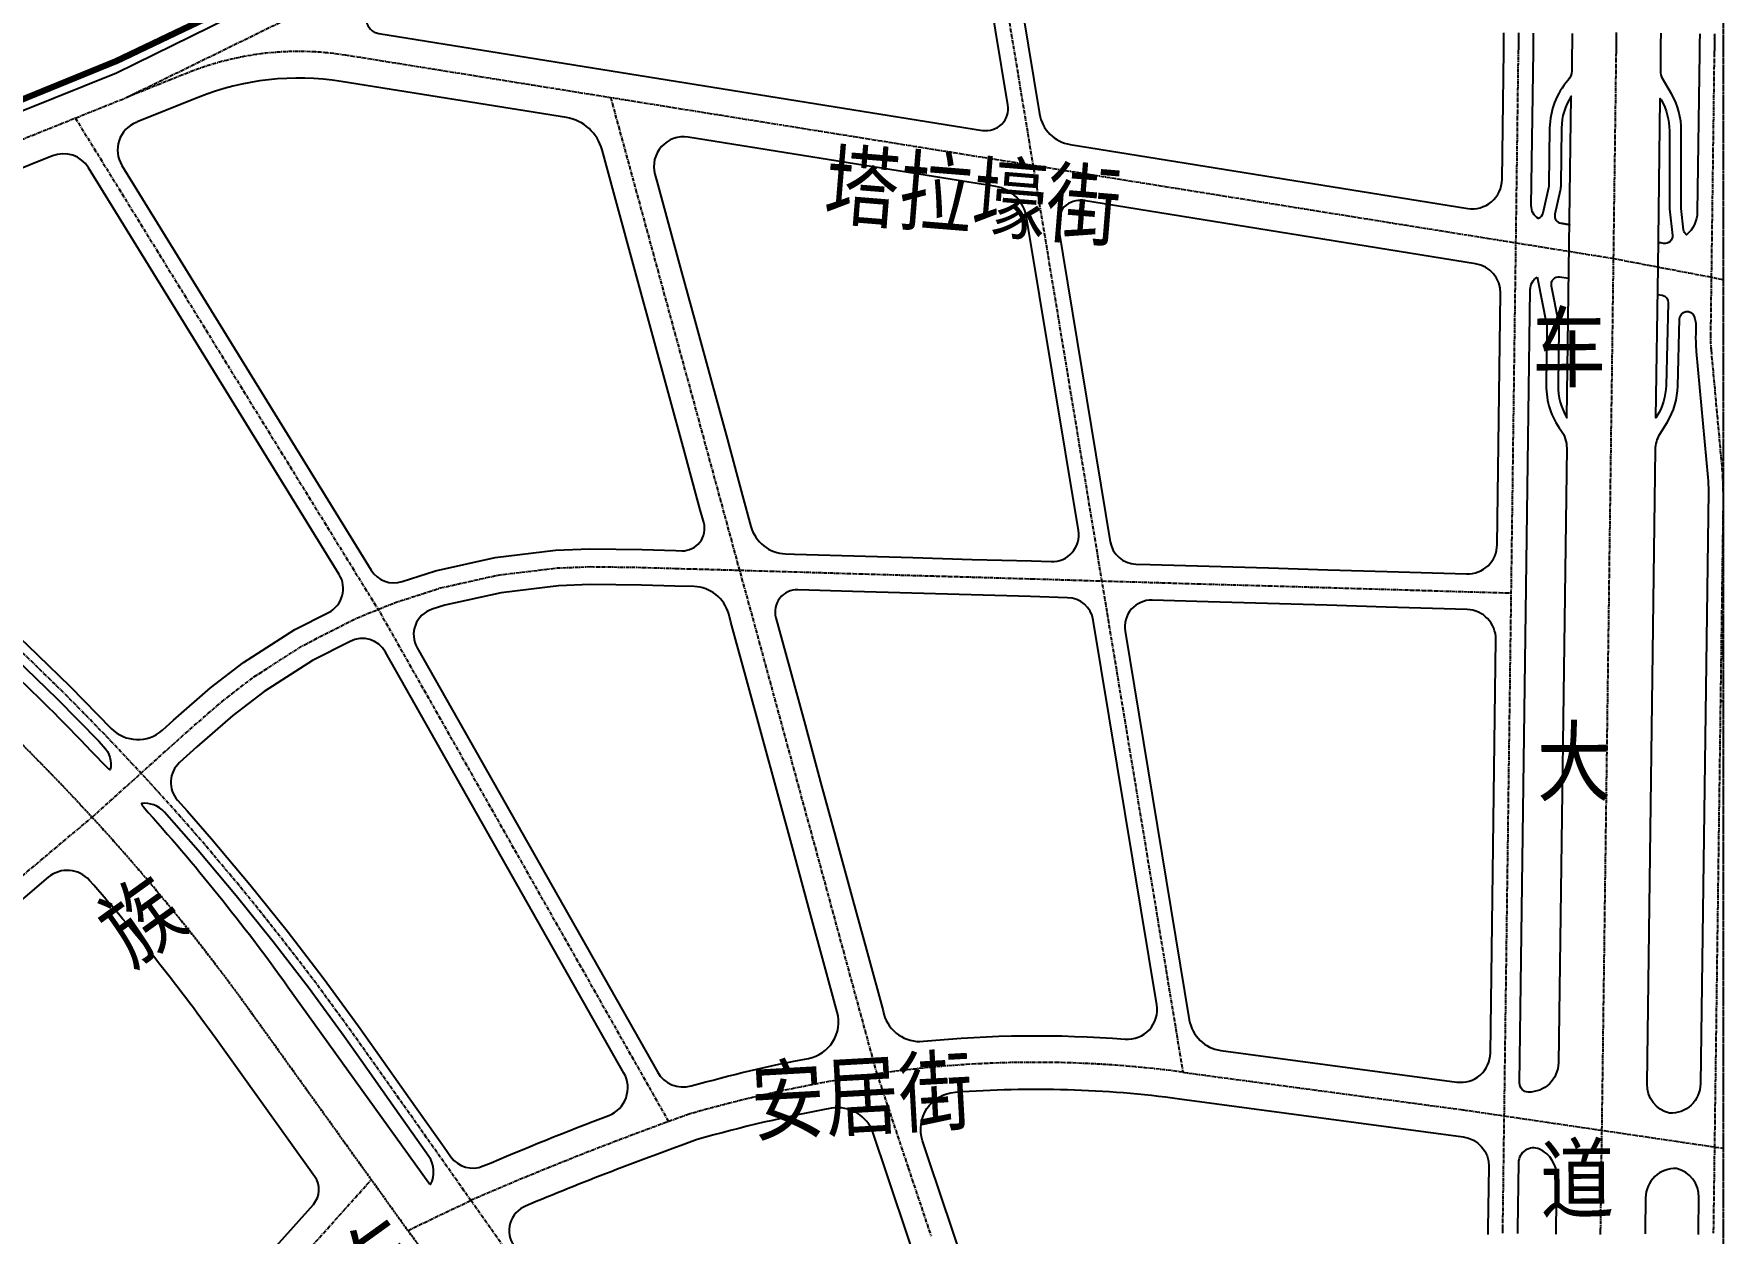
# Model space of a CAD drawing. Header units: millimetres. Extents: x 429861 to 37403537, y 4398138 to 8816131.
# Drawn here: x 448217 to 449356, y 4402737 to 4403546 of the extents above; entities that cross this region are included whole.
import ezdxf

# ---------------------------------------------------------------- set-up
doc = ezdxf.new("R2010")
doc.units = ezdxf.units.MM
doc.linetypes.add('CENTER', pattern=[2, 1.25, -0.25, 0.25, -0.25])
for name, color, linetype in [('中心线', 55, 'CENTER'), ('路名', 21, 'Continuous'), ('路网', 253, 'Continuous')]:
    doc.layers.add(name, color=color, linetype=linetype)
doc.layers.add('燃气管(PE)', color=5, linetype='Continuous', lineweight=100)
doc.styles.add('HZ', font='rs.shx', dxfattribs={"width": 0.8, "bigfont": 'hztxt.shx'})

msp = doc.modelspace()

# ---------------------------------------------------------------- linework, layer by layer
at = {"layer": '中心线'}
for p, q in [((449356.1, 4413303.4), (449356.1, 4399002.6)), ((448363.2, 4402886.2), (448468.7, 4402739.4))]:
    msp.add_line(p, q, dxfattribs=at)
at = {"layer": '中心线', "ltscale": 2}
for p, q in [((448279.6, 4403503.5), (448567.3, 4403644.6)), ((448858.3, 4403652.7), (448991.7, 4402845.9)), ((449218.2, 4403542.9), (449218.3, 4403543.8)), ((449218.2, 4403541.9), (449218.2, 4403542.9)), ((449218.2, 4403540.9), (449218.2, 4403541.9)), ((449218.3, 4403545.8), (449218.3, 4403546.8)), ((449218.3, 4403544.8), (449218.3, 4403545.8)), ((449218.3, 4403543.8), (449218.3, 4403544.8)), ((449284.2, 4403543), (449284.3, 4403544)), ((449284.2, 4403542), (449284.2, 4403543)), ((449284.2, 4403541), (449284.2, 4403542)), ((449284.3, 4403546), (449284.3, 4403547)), ((449284.3, 4403545), (449284.3, 4403546)), ((449284.3, 4403544), (449284.3, 4403545)), ((449350.3, 4403543.2), (449350.2, 4403542.2)), ((449350.2, 4403542.2), (449350.2, 4403541.2)), ((449350.3, 4403546.2), (449350.3, 4403545.2)), ((449350.3, 4403545.2), (449350.3, 4403544.2)), ((449350.3, 4403544.2), (449350.3, 4403543.2)), ((449282.3, 4403394.5), (448426.8, 4403531.8)), ((449207.5, 4402740.3), (449218.1, 4403534.9)), ((449218.1, 4403534.9), (449218.2, 4403535.9)), ((449218.2, 4403539.9), (449218.2, 4403540.9)), ((449218.2, 4403538.9), (449218.2, 4403539.9)), ((449218.2, 4403537.9), (449218.2, 4403538.9)), ((449218.2, 4403536.9), (449218.2, 4403537.9)), ((449218.2, 4403535.9), (449218.2, 4403536.9)), ((449273.5, 4402739.4), (449284.1, 4403534)), ((449284.1, 4403535), (449284.2, 4403536)), ((449284.1, 4403534), (449284.1, 4403535)), ((449284.2, 4403540), (449284.2, 4403541)), ((449284.2, 4403539), (449284.2, 4403540)), ((449284.2, 4403538), (449284.2, 4403539)), ((449284.2, 4403537), (449284.2, 4403538)), ((449284.2, 4403536), (449284.2, 4403537)), ((449350.1, 4403533.1), (449347.6, 4403343.3)), ((449350.2, 4403535.1), (449350.1, 4403534.1)), ((449350.1, 4403534.1), (449350.1, 4403533.1)), ((449350.2, 4403541.2), (449350.2, 4403540.2)), ((449350.2, 4403540.1), (449350.2, 4403539.1)), ((449350.2, 4403539.1), (449350.2, 4403538.1)), ((449350.2, 4403538.1), (449350.2, 4403537.1)), ((449350.2, 4403537.1), (449350.2, 4403536.1)), ((449350.2, 4403536.1), (449350.2, 4403535.1)), ((448320.7, 4403520), (448279.6, 4403503.5)), ((448122.5, 4403440.5), (448279.6, 4403503.5)), ((448611.8, 4403481.5), (448605.9, 4403503)), ((448244.5, 4403489.5), (448450.1, 4403155.9)), ((448622.3, 4403442.9), (448611.8, 4403481.5)), ((448638.1, 4403385), (448622.3, 4403442.9)), ((449347.7, 4403382), (449282.3, 4403394.5)), ((448648.6, 4403346.4), (448638.1, 4403385)), ((449356.1, 4403380.2), (449347.7, 4403382)), ((448659.2, 4403307.8), (448648.6, 4403346.4)), ((449348, 4403332.9), (449355.8, 4403248)), ((448669.7, 4403269.2), (448659.2, 4403307.8)), ((448680.2, 4403230.6), (448669.7, 4403269.2)), ((449356.2, 4403237.6), (449349.5, 4402738.4)), ((448690.7, 4403192), (448680.2, 4403230.6)), ((448701.3, 4403153.5), (448690.7, 4403192)), ((448490.7, 4403172.5), (448529.7, 4403181.2)), ((448529.7, 4403181.2), (448569.4, 4403186)), ((448569.4, 4403186), (448591.8, 4403186.9)), ((448591.8, 4403186.9), (448626.8, 4403186.4)), ((448626.8, 4403186.4), (448649.3, 4403185.7)), ((448649.3, 4403185.7), (448689.3, 4403184.6)), ((448689.3, 4403184.6), (448729.3, 4403183.4)), ((448729.3, 4403183.4), (448769.3, 4403182.2)), ((448769.3, 4403182.2), (448809.3, 4403181)), ((448809.3, 4403181), (448849.3, 4403179.9)), ((448849.3, 4403179.9), (448889.2, 4403178.7)), ((448889.2, 4403178.7), (448929.2, 4403177.5)), ((448929.2, 4403177.5), (448969.2, 4403176.3)), ((448459.8, 4403162.5), (448490.7, 4403172.5)), ((448969.2, 4403176.3), (449009.2, 4403175.1)), ((449009.2, 4403175.1), (449049.2, 4403174)), ((449049.2, 4403174), (449089.2, 4403172.8)), ((449089.2, 4403172.8), (449129.1, 4403171.6)), ((449129.1, 4403171.6), (449213.2, 4403169.1)), ((448434.3, 4403152.2), (448459.8, 4403162.5)), ((448450.1, 4403155.9), (448644.7, 4402812.7)), ((448398.6, 4403134), (448434.3, 4403152.2)), ((448711.8, 4403114.9), (448701.3, 4403153.5)), ((448365, 4403112.5), (448398.6, 4403134)), ((448236.6, 4403102), (448207.9, 4403129.9)), ((448343.3, 4403095.8), (448365, 4403112.5)), ((448722.3, 4403076.3), (448711.8, 4403114.9)), ((448264.6, 4403073.4), (448236.6, 4403102)), ((448318.7, 4403074.4), (448343.3, 4403095.8)), ((449356.1, 4403096), (449354.3, 4403096.3)), ((448303.8, 4403061), (448318.7, 4403074.4)), ((448732.8, 4403037.7), (448722.3, 4403076.3)), ((448292, 4403044.3), (448264.6, 4403073.4)), ((448256, 4403018), (448303.8, 4403061)), ((448315.5, 4403018.2), (448292, 4403044.3)), ((448743.4, 4402999.1), (448732.8, 4403037.7)), ((448196.6, 4402968.1), (448256, 4403018)), ((448331.9, 4402999.4), (448315.5, 4403018.2)), ((448357.6, 4402968.8), (448331.9, 4402999.4)), ((448753.9, 4402960.5), (448743.4, 4402999.1)), ((448382.6, 4402937.6), (448357.6, 4402968.8)), ((448764.4, 4402921.9), (448753.9, 4402960.5)), ((448407, 4402905.9), (448382.6, 4402937.6)), ((448774.9, 4402883.3), (448764.4, 4402921.9)), ((448430.6, 4402873.6), (448407, 4402905.9)), ((448785.4, 4402844.8), (448774.9, 4402883.3)), ((448442.2, 4402857.3), (448430.6, 4402873.6)), ((448465.3, 4402824.6), (448442.2, 4402857.3)), ((448785.3, 4402844.8), (448806.4, 4402781.4)), ((448991.7, 4402845.9), (449180.7, 4402820.6)), ((448488.4, 4402792), (448465.3, 4402824.6)), ((449180.7, 4402820.6), (449356.1, 4402794.7)), ((448511.5, 4402759.3), (448488.4, 4402792)), ((448806.4, 4402781.4), (448821.8, 4402735.3)), ((448286.5, 4402597.4), (448444.4, 4402773.7)), ((448469.1, 4402739.3), (448511.5, 4402759.6)), ((448596, 4402639.8), (448511.5, 4402759.3)), ((449207.5, 4402739.3), (449207.5, 4402740.3)), ((449207.5, 4402738.3), (449207.5, 4402739.3)), ((449207.5, 4402737.3), (449207.5, 4402738.3)), ((449273.5, 4402738.4), (449273.5, 4402739.4)), ((449273.5, 4402737.4), (449273.5, 4402738.4)), ((449273.5, 4402736.4), (449273.5, 4402737.4)), ((449349.5, 4402738.4), (449349.5, 4402737.4))]:
    msp.add_line(p, q, dxfattribs=at)
for centre, radius, start, end in [((449284.2, 4403543), 66, 359.2676, 359.2762), ((449284.3, 4403547), 66, 359.3077, 359.3202), ((449284.3, 4403546), 66, 359.2963, 359.3077), ((449284.3, 4403545), 66, 359.2858, 359.2963), ((449284.3, 4403544), 66, 359.2762, 359.2858), ((448395.1, 4403334.3), 200, 80.883, 111.8423), ((449284.1, 4403535), 66, 359.2333, 359.2342), ((449284.2, 4403542), 66, 359.26, 359.2676), ((449284.2, 4403541), 66, 359.2533, 359.26), ((449284.2, 4403540), 66, 359.2476, 359.2533), ((449284.2, 4403539), 66, 359.2428, 359.2476), ((449284.2, 4403538), 66, 359.239, 359.2428), ((449284.2, 4403537), 66, 359.2361, 359.239), ((449284.2, 4403536), 66, 359.2342, 359.2361), ((449447.6, 4403342), 100, 179.2331, 185.2331), ((449256.2, 4403238.9), 100, 359.2331, 5.2331), ((448892.5, 4402105.8), 746.8, 82.3645, 98.2893), ((448924.4, 4401886.5), 968.4, 98.2893, 105.9352), ((449450.4, 4400595.9), 2358.6, 109.6169, 113.4593)]:
    msp.add_arc(centre, radius, start, end, dxfattribs=at)
at = {"layer": '中心线'}
for centre, radius, start, end in [((446883.9, 4401746.1), 1870.8, 43.1978, 48.3551), ((447234.8, 4402075.7), 1389.3, 35.6914, 43.1978), ((445073.1, 4400213.3), 4232.2, 33.4819, 36.6468)]:
    msp.add_arc(centre, radius, start, end, dxfattribs=at)
at = {"layer": '燃气管(PE)'}
for p, q in [((448271.9, 4403527.8), (448472.4, 4403623.7)), ((448138.3, 4403473.2), (448271.9, 4403527.8))]:
    msp.add_line(p, q, dxfattribs=at)
at = {"layer": '路网', "flags": 128}
for points in [[(448259.6, 4403738.3), (448143.6, 4403675.7, -0.037635), (448128.2, 4403668.9, 0.32413), (448111.7, 4403644.7), (448116, 4403486.4, 0.522093), (448143.5, 4403468.3), (448272.3, 4403520), (448348.4, 4403557.3)], [(448856.5, 4403481.1, 0.512297), (448873.7, 4403498.3), (448848.7, 4403649.6), (448820, 4403707.8, 0.393213), (448794.6, 4403717.5), (448574.7, 4403628.2), (448446.4, 4403565.3, 0.731602), (448449.2, 4403546.4), (448856.5, 4403481.1)], [(448868, 4403655.8), (448895, 4403492.2, 0.322491), (448915.7, 4403471.6)], [(448915.7, 4403471.6), (449183.8, 4403428.5, 0.457572), (449207, 4403448), (449208.1, 4403535), (449208.2, 4403536), (449208.2, 4403537), (449208.2, 4403538), (449208.2, 4403539), (449208.2, 4403540), (449208.2, 4403541), (449208.2, 4403542), (449208.2, 4403543), (449208.3, 4403544), (449208.3, 4403545), (449208.3, 4403545.9), (449208.3, 4403546.9)], [(449254, 4403521.3, -0.178076), (449251.5, 4403514.9, 0.178076), (449239.1, 4403482.7), (449238.6, 4403444.4, -0.051946), (449238.4, 4403442.3), (449234.5, 4403425.2, -0.244501), (449231.5, 4403421.6, -0.265703), (449226.7, 4403430.3), (449228.1, 4403534.8), (449228.1, 4403535.8, 0.000004), (449228.1, 4403535.8), (449228.2, 4403536.8, 0.000008), (449228.2, 4403536.8), (449228.2, 4403537.8, 0.000012), (449228.2, 4403537.8), (449228.2, 4403538.8, 0.000017), (449228.2, 4403538.8), (449228.2, 4403539.7, 0.000021), (449228.2, 4403539.7), (449228.2, 4403540.7, 0.000025), (449228.2, 4403540.7), (449228.2, 4403541.7, 0.000029), (449228.2, 4403541.7), (449228.2, 4403542.7, 0.000033), (449228.2, 4403542.7), (449228.3, 4403543.7, 0.000037), (449228.3, 4403543.7), (449228.3, 4403544.7, 0.000042), (449228.3, 4403544.7), (449228.3, 4403545.7, 0.000046), (449228.3, 4403545.7), (449228.3, 4403546.7, 0.00005)], [(449340.3, 4403546.3), (449340.3, 4403545.3, -0.00005), (449340.3, 4403545.3), (449340.3, 4403544.3, -0.000046), (449340.3, 4403544.3), (449340.3, 4403543.3, -0.000042), (449340.3, 4403543.3), (449340.2, 4403542.3, -0.000037), (449340.2, 4403542.3), (449340.2, 4403541.3, -0.000033), (449340.2, 4403541.3), (449340.2, 4403540.3, -0.000029), (449340.2, 4403540.3), (449340.2, 4403539.3, -0.000025), (449340.2, 4403539.3), (449340.2, 4403538.3, -0.000021), (449340.2, 4403538.3), (449340.2, 4403537.3, -0.000017), (449340.2, 4403537.3), (449340.2, 4403536.3, -0.000013), (449340.2, 4403536.3), (449340.2, 4403535.3, -0.000008), (449340.2, 4403535.3), (449340.1, 4403534.3, -0.000004), (449340.1, 4403534.3), (449340.1, 4403533.3), (449338.7, 4403426, -0.221461), (449331.4, 4403410.7, -0.199689), (449329.5, 4403414.1), (449327.9, 4403428.5), (449327.9, 4403480.8, 0.130763), (449321.3, 4403505.7), (449315.3, 4403516.1, -0.134322), (449314, 4403521.2), (449314.1, 4403533.6), (449314.1, 4403534.6, 0.000004), (449314.1, 4403534.6), (449314.2, 4403535.6, 0.000008), (449314.2, 4403535.6), (449314.2, 4403536.6, 0.000013), (449314.2, 4403536.6), (449314.2, 4403537.6, 0.000017), (449314.2, 4403537.6), (449314.2, 4403538.6, 0.000021), (449314.2, 4403538.6), (449314.2, 4403539.6, 0.000025), (449314.2, 4403539.6), (449314.2, 4403540.6, 0.000029), (449314.2, 4403540.6), (449314.2, 4403541.6, 0.000033), (449314.2, 4403541.6), (449314.2, 4403542.6, 0.000037), (449314.2, 4403542.6), (449314.3, 4403543.6, 0.000042), (449314.3, 4403543.6), (449314.3, 4403544.6, 0.000046), (449314.3, 4403544.6), (449314.3, 4403545.6, 0.00005), (449314.3, 4403545.6), (449314.3, 4403546.6, 0.000054)], [(448286.3, 4403486.8), (448285.6, 4403486.5, 0.465254), (448276, 4403457.5), (448444.2, 4403184.5, 0.345155), (448465, 4403176.8), (448487.5, 4403184), (448527.7, 4403193), (448568.4, 4403198), (448591.6, 4403198.9), (448627, 4403198.4), (448649.7, 4403197.7), (448653.6, 4403197.6, 0.503729), (448668.5, 4403216.6), (448665.7, 4403226.7), (448655.2, 4403265.3), (448644.7, 4403303.9, -0.000002), (448644.7, 4403303.9), (448634.2, 4403342.5), (448623.6, 4403381.1), (448607.9, 4403438.9), (448599.9, 4403467.9, 0.294455), (448575.8, 4403489.7), (448423.9, 4403514, 0.135913), (448327.4, 4403503.3), (448286.3, 4403486.8)], [(449252.1, 4403381.1), (449245.8, 4403382.1, 0.521924), (449240.1, 4403376.2), (449245, 4403351.2, -0.051946), (449245.3, 4403347.5), (449244.8, 4403309.2, 0.146029), (449250.8, 4403287.3), (449253.7, 4403504.2, 0.146029), (449247.1, 4403482.6), (449246.6, 4403444.3, -0.051946), (449246.2, 4403440.6), (449242.6, 4403424.5, 0.432451), (449246.7, 4403418.5), (449252.6, 4403417.5), (449246.7, 4403418.5)], [(449311.9, 4403370.5), (449315.1, 4403369.9, -0.367601), (449319.1, 4403364.9), (449317.6, 4403309, -0.130763), (449311.5, 4403288.3), (449310.8, 4403287.2), (449312.2, 4403388.8), (449313.7, 4403502.7), (449314.3, 4403501.7, -0.130763), (449319.9, 4403480.8), (449319.9, 4403428.1), (449321.9, 4403410.3, -0.502976), (449316, 4403404.9, 0.000151), (449312.4, 4403405.5)], [(448959.9, 4403188.6), (448969.6, 4403188.3), (449009.5, 4403187.1), (449049.5, 4403186), (449089.5, 4403184.8), (449129.5, 4403183.6, -0.000007), (449129.5, 4403183.6), (449183.1, 4403182, 0.418943), (449203.7, 4403201.7), (449205.9, 4403371.2, 0.372145), (449189.1, 4403391.2), (448924.7, 4403433.7, 0.512297), (448907.5, 4403416.4), (448942.7, 4403203.7, 0.358663), (448959.9, 4403188.6)], [(448266.2, 4403051.1, 0.021749), (448147.5, 4403166.3), (447919.6, 4403375.3, -0.639504), (447928.5, 4403403), (447969.6, 4403408.1), (448080.9, 4403418.6, -0.433812), (448097.3, 4403404), (448098.3, 4403365.8), (448099.4, 4403325.8), (448100.5, 4403285.8), (448101.6, 4403245.9), (448102.3, 4403218.5), (448130.2, 4403193.1), (448159.8, 4403166.1), (448174.9, 4403152.4), (448203.8, 4403125.5), (448232.3, 4403097.7), (448260.3, 4403069.3), (448263.6, 4403065.7, -0.244065), (448268.1, 4403049.8, -0.101146), (448266.2, 4403051.1)], [(449230.7, 4403382.1, -0.044649), (449230.9, 4403381.2), (449237, 4403350.4, -0.051946), (449237.3, 4403346.7), (449236.8, 4403309.3, 0.164102), (449246.6, 4403278.9, -0.164102), (449250.6, 4403266.7), (449245, 4402852.2, -0.414214), (449224.7, 4402832.5, -0.414214), (449218.8, 4402838.5), (449226, 4403373.7, -0.255123), (449230.7, 4403382.1)], [(449337.7, 4403348.8), (449337.6, 4403343.5, 0.026186), (449338, 4403332), (449345.8, 4403247.1, -0.026186), (449346.2, 4403237.7), (449340.8, 4402838, -0.423645), (449319.9, 4402818.3, -0.347161), (449304.8, 4402838), (449310.5, 4403266, -0.134322), (449313.5, 4403276.2), (449318.3, 4403284.1, 0.130763), (449325.6, 4403308.7), (449326.8, 4403354.1, -0.832961), (449336.5, 4403355.6, -0.087605), (449337.7, 4403348.8)], [(448272, 4402608.1), (448405.1, 4402756.8, 0.351872), (448406.1, 4402775.5), (448339.3, 4402868.6, 0.025116), (448254.2, 4402975.3, 0.407065), (448226.3, 4402977.4), (448204.4, 4402958.9), (448063, 4402836.6), (447993.8, 4402776.3), (447920.3, 4402824.4, -0.02505), (447743.1, 4402989.2, 0.378426), (447716.7, 4402991.2), (447658.7, 4402947.3, 0.029926), (447614.6, 4402897.6), (447590.6, 4402861.4), (447573.9, 4402872.4), (447598.4, 4402909.4, -0.030887), (447645.5, 4402962.4), (447699.3, 4403003.1, 0.443498), (447701.9, 4403032.6, -0.012106), (447624.5, 4403120.4), (447518.5, 4403252.9, 0.368789), (447486.6, 4403259), (447045.1, 4403007.8, 0.374023)], [(448971, 4403164.3, 0.472035), (448952.7, 4403143.3), (448996, 4402881.3, 0.329643), (449017.3, 4402860.6), (449176.4, 4402839.3, 0.449777), (449199.1, 4402858.9), (449202.8, 4403137.7, 0.4095), (449183.4, 4403158), (449128.8, 4403159.6), (449088.8, 4403160.8), (449048.8, 4403162), (449008.8, 4403163.1), (448971, 4403164.3)], [(448290.5, 4403024.8, -0.027418), (448388, 4402903.6), (448483, 4402771.4, 0.068085), (448484.1, 4402770.2, 0.28603), (448483, 4402789.2), (448460.4, 4402821.2, -0.000004), (448460.4, 4402821.2), (448437.3, 4402853.8), (448425.8, 4402870.1), (448402.2, 4402902.3), (448377.9, 4402933.9), (448353, 4402965), (448327.3, 4402995.5), (448311, 4403014.2), (448304.6, 4403021.4, 0.242478), (448289.1, 4403027.2, 0.11583), (448290.5, 4403024.8)], [(448852, 4402692.7), (448836, 4402740), (448820.6, 4402786.1), (448816.1, 4402799.7, -0.488145), (448838, 4402832.5)], [(448838, 4402832.5, -0.052076), (448989.3, 4402828.1), (449180.7, 4402802.4, -0.379522), (449198.1, 4402782.3), (449197.5, 4402740.4), (449197.5, 4402739.4), (449197.5, 4402738.4), (449197.5, 4402737.4), (449197.4, 4402736.4)], [(449243.5, 4402736.8), (449243.5, 4402737.8), (449243.5, 4402738.8), (449243.5, 4402739.8), (449244, 4402775.5, 0.298217), (449232.2, 4402794), (449232.2, 4402794, 0.540575), (449218.1, 4402785), (449217.5, 4402740.1), (449217.5, 4402739.1, -0.000003), (449217.5, 4402739.1), (449217.5, 4402738.1, -0.000005), (449217.5, 4402738.1), (449217.5, 4402737.1, -0.000007)], [(449339.5, 4402736.5), (449339.5, 4402737.5, 0.000003), (449339.5, 4402737.5), (449339.5, 4402738.5), (449339.8, 4402761.4, 0.347161), (449324.7, 4402781, 0.423645), (449303.8, 4402761.3), (449303.5, 4402739), (449303.5, 4402738, -0.000003), (449303.5, 4402738), (449303.5, 4402737, -0.000005)]]:
    msp.add_lwpolyline(points, format="xyb", dxfattribs=at)
msp.add_lwpolyline([(449254.3, 4403546.4), (449254.3, 4403545.4), (449254.3, 4403544.4), (449254.3, 4403543.4), (449254.2, 4403542.4), (449254.2, 4403541.4), (449254.2, 4403540.4), (449254.2, 4403539.4), (449254.2, 4403538.4), (449254.2, 4403537.4), (449254.2, 4403536.4), (449254.1, 4403535.4), (449254.1, 4403534.4), (449254, 4403521.3)], dxfattribs=at)
for points in [[(448902.9, 4403190.3, 0.472035), (448921.2, 4403211.2), (448886.2, 4403422.5, 0.322491), (448865.5, 4403443.2), (448658, 4403476.5, 0.545052), (448635.5, 4403451.5), (448636.8, 4403446.8), (448652.6, 4403388.9), (448663.1, 4403350.4), (448673.6, 4403311.8), (448684.2, 4403273.2, -0.000002), (448684.2, 4403273.2), (448694.7, 4403234.6), (448700.3, 4403214, 0.330027), (448723.7, 4403195.6), (448729.7, 4403195.4), (448769.6, 4403194.2), (448809.6, 4403193), (448849.6, 4403191.8), (448889.6, 4403190.7)], [(448422.6, 4403181.5), (448253.5, 4403455.8, 0.364951), (448229.1, 4403463.9), (448126.8, 4403422.9), (448122.8, 4403422.5, 0.394883), (448109.2, 4403407.1), (448110.3, 4403366.1), (448111.4, 4403326.2), (448112.5, 4403286.2), (448113.6, 4403246.2), (448114.2, 4403223.9), (448138.3, 4403202), (448167.9, 4403175), (448183, 4403161.3), (448212, 4403134.2), (448240.8, 4403106.2), (448268.8, 4403077.8, 0.401313), (448303.3, 4403076.7), (448310.7, 4403083.3), (448335.7, 4403105.1), (448358.1, 4403122.3), (448392.7, 4403144.5), (448415.4, 4403156, 0.438433)], [(448637.2, 4402846.1, 0.344348), (448660, 4402836.7, -0.020613), (448739.1, 4402855.3, 0.437017), (448758.5, 4402886.4), (448749.9, 4402918), (448739.4, 4402956.6), (448728.9, 4402995.1), (448718.4, 4403033.7), (448707.8, 4403072.3), (448697.3, 4403110.9), (448686.8, 4403149.5, -0.000002), (448686.8, 4403149.5), (448685.3, 4403155, 0.330028), (448661.9, 4403173.4), (448649, 4403173.8, -0.000005), (448649, 4403173.8), (448626.5, 4403174.4), (448591.9, 4403174.9), (448570.4, 4403174), (448531.7, 4403169.3), (448493.8, 4403160.9), (448485.2, 4403158.1, 0.475559), (448475.1, 4403132.1)], [(448913.9, 4403165.9), (448888.9, 4403166.7), (448848.9, 4403167.9), (448808.9, 4403169), (448768.9, 4403170.2), (448732, 4403171.3, 0.503731), (448717.1, 4403152.4), (448726.3, 4403118.8, -0.000002), (448726.3, 4403118.8), (448736.8, 4403080.2), (448747.3, 4403041.6), (448757.8, 4403003), (448768.3, 4402964.4), (448778.9, 4402925.9), (448789.4, 4402887.3), (448790, 4402885.1, 0.366151), (448816.6, 4402866.8, -0.044599), (448952.7, 4402868.2, 0.487229), (448974.1, 4402891.4), (448931.2, 4403150.9, 0.358663)], [(448614.6, 4402845.4), (448453.7, 4403129.3, 0.400976), (448429.9, 4403136.5), (448404.6, 4403123.6), (448371.9, 4403102.6), (448350.9, 4403086.5), (448326.6, 4403065.4), (448314.9, 4403054.8, 0.414546), (448313.5, 4403029.4), (448320, 4403022.2), (448336.4, 4403003.3), (448362.2, 4402972.6), (448387.4, 4402941.3), (448411.8, 4402909.5), (448435.5, 4402877.1), (448447.1, 4402860.8), (448470.2, 4402828.1), (448493.3, 4402795.5, -0.000004), (448493.3, 4402795.5), (448497.9, 4402788.9, 0.353067), (448519.7, 4402782.7, -0.009604), (448604.4, 4402816.8, 0.459389)], [(448883.6, 4402503.4), (448871.2, 4402540.9), (448855.4, 4402588.4, -0.00002), (448855.4, 4402588.4), (448839.7, 4402635.8), (448823.5, 4402683.1), (448807.6, 4402730.5), (448792.2, 4402776.7), (448782.8, 4402804.8, 0.373528), (448754.6, 4402821.6, 0.024473), (448664.1, 4402800.5, 0.013264), (448548.3, 4402755.7, 0.480191), (448540.5, 4402728.7), (448600.9, 4402643.3, -0.034987), (448710.2, 4402463.3, 0.333864), (448735, 4402451.3), (448868.5, 4402477.5, 0.45152)]]:
    msp.add_lwpolyline(points, format="xyb", close=True, dxfattribs=at)

# ---------------------------------------------------------------- texts
at = {"layer": '路名', "style": 'HZ'}
for s, rotation, p in [('塔拉壕街', 355.3537, (448748.2, 4403418.5)), ('车', 0.3378, (449227.3, 4403307.7)), ('大', 0.3378, (449230.7, 4403028.5)), ('族', 35.7733, (448284.5, 4402912)), ('安居街', 3.2054, (448701.7, 4402799.2)), ('道', 0.3378, (449232.8, 4402747)), ('东', 35.7733, (448445.2, 4402681.5))]:
    msp.add_text(s, height=50, rotation=rotation, dxfattribs=at).set_placement(p)

doc.saveas('drawing.dxf')
